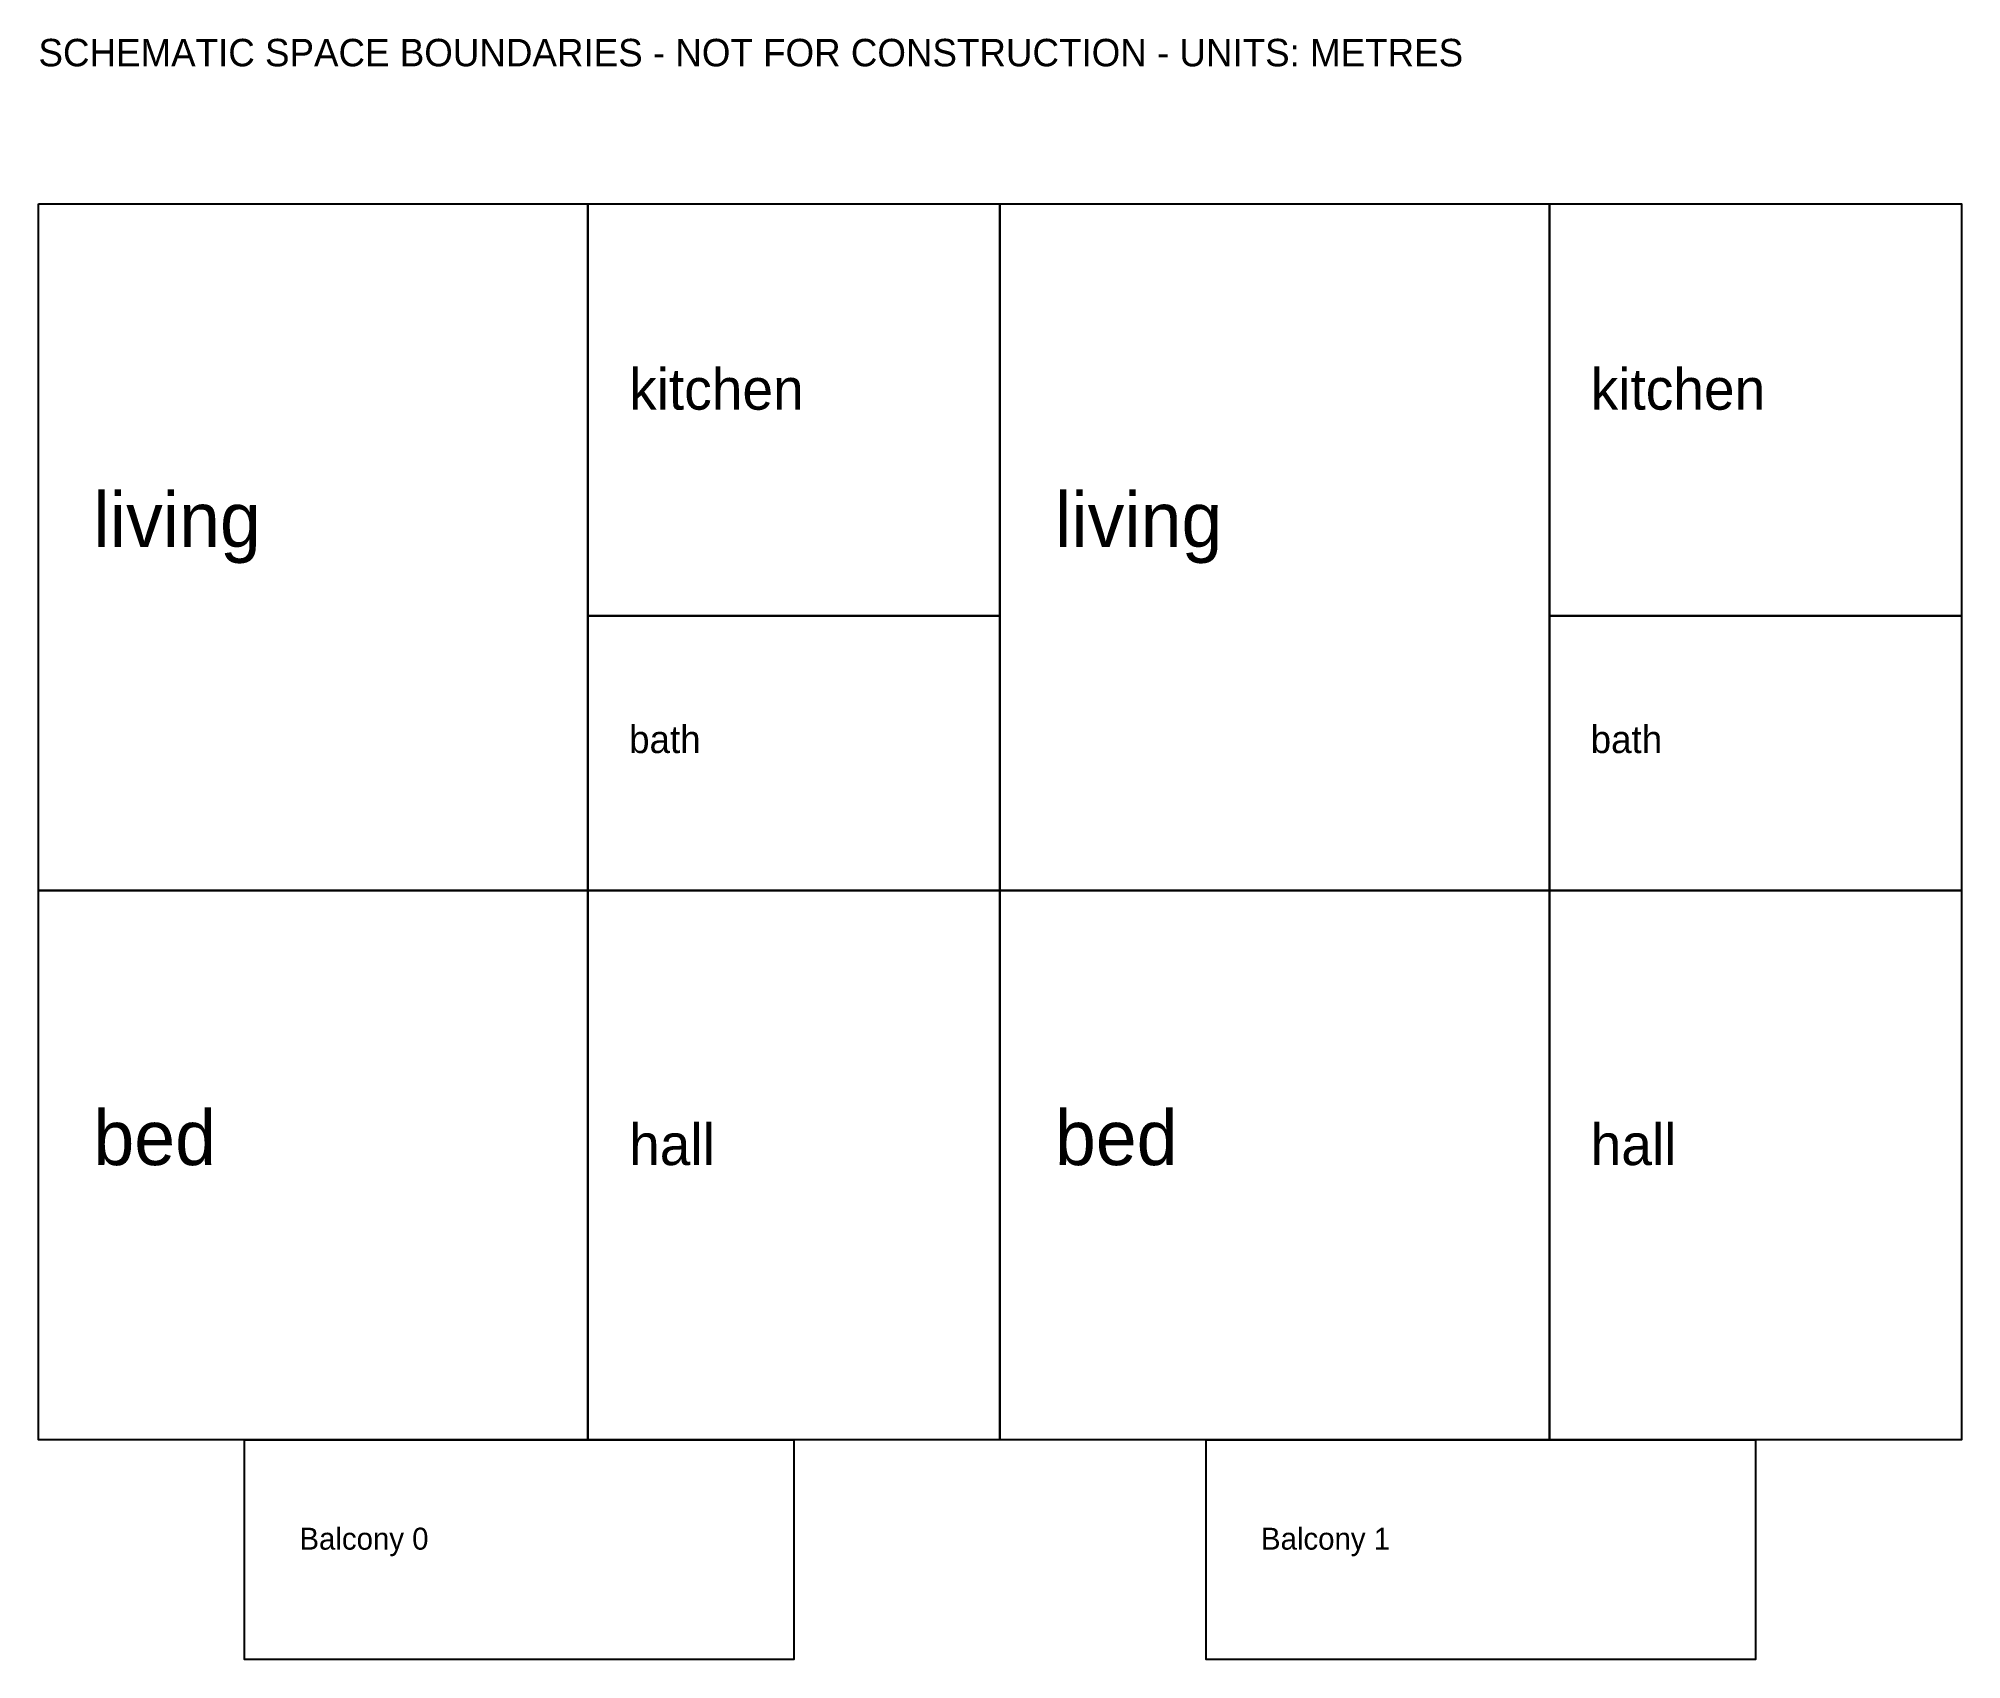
# Model space of a CAD drawing. Header units: metres. Extents: x 0 to 14, y -10.6 to 1.2.
import ezdxf

# ---------------------------------------------------------------- set-up
doc = ezdxf.new("R2010")
doc.units = ezdxf.units.M
for name, color, linetype in [('ACS_REVIEW_NOTES', 7, 'Continuous'), ('ACS_SPACE_BOUNDARIES', 7, 'Continuous'), ('ACS_SPACE_LABELS', 7, 'Continuous')]:
    doc.layers.add(name, color=color, linetype=linetype)

msp = doc.modelspace()

# ---------------------------------------------------------------- linework, layer by layer
at = {"layer": 'ACS_SPACE_BOUNDARIES'}
for points in [[(0, 0), (4, 0), (4, -5), (0, -5)], [(4, 0), (7, 0), (7, -3), (4, -3)], [(7, 0), (11, 0), (11, -5), (7, -5)], [(11, 0), (14, 0), (14, -3), (11, -3)], [(4, -3), (7, -3), (7, -5), (4, -5)], [(11, -3), (14, -3), (14, -5), (11, -5)], [(0, -5), (4, -5), (4, -9), (0, -9)], [(4, -5), (7, -5), (7, -9), (4, -9)], [(7, -5), (11, -5), (11, -9), (7, -9)], [(11, -5), (14, -5), (14, -9), (11, -9)], [(1.5, -9), (5.5, -9), (5.5, -10.6), (1.5, -10.6)], [(8.5, -9), (12.5, -9), (12.5, -10.6), (8.5, -10.6)]]:
    msp.add_lwpolyline(points, close=True, dxfattribs=at)

# ---------------------------------------------------------------- texts
at = {"layer": 'ACS_REVIEW_NOTES'}
msp.add_text('SCHEMATIC SPACE BOUNDARIES - NOT FOR CONSTRUCTION - UNITS: METRES', height=0.2, dxfattribs=at).set_placement((0, 1))
at = {"layer": 'ACS_SPACE_LABELS'}
for s, height, p in [('kitchen', 0.3, (4.3, -1.5)), ('kitchen', 0.3, (11.3, -1.5)), ('living', 0.4, (0.4, -2.5)), ('living', 0.4, (7.4, -2.5)), ('bath', 0.2, (4.3, -4)), ('bath', 0.2, (11.3, -4)), ('bed', 0.4, (0.4, -7)), ('bed', 0.4, (7.4, -7)), ('hall', 0.3, (4.3, -7)), ('hall', 0.3, (11.3, -7)), ('Balcony 0', 0.16, (1.9, -9.8)), ('Balcony 1', 0.16, (8.9, -9.8))]:
    msp.add_text(s, height=height, dxfattribs=at).set_placement(p)

doc.saveas('drawing.dxf')
